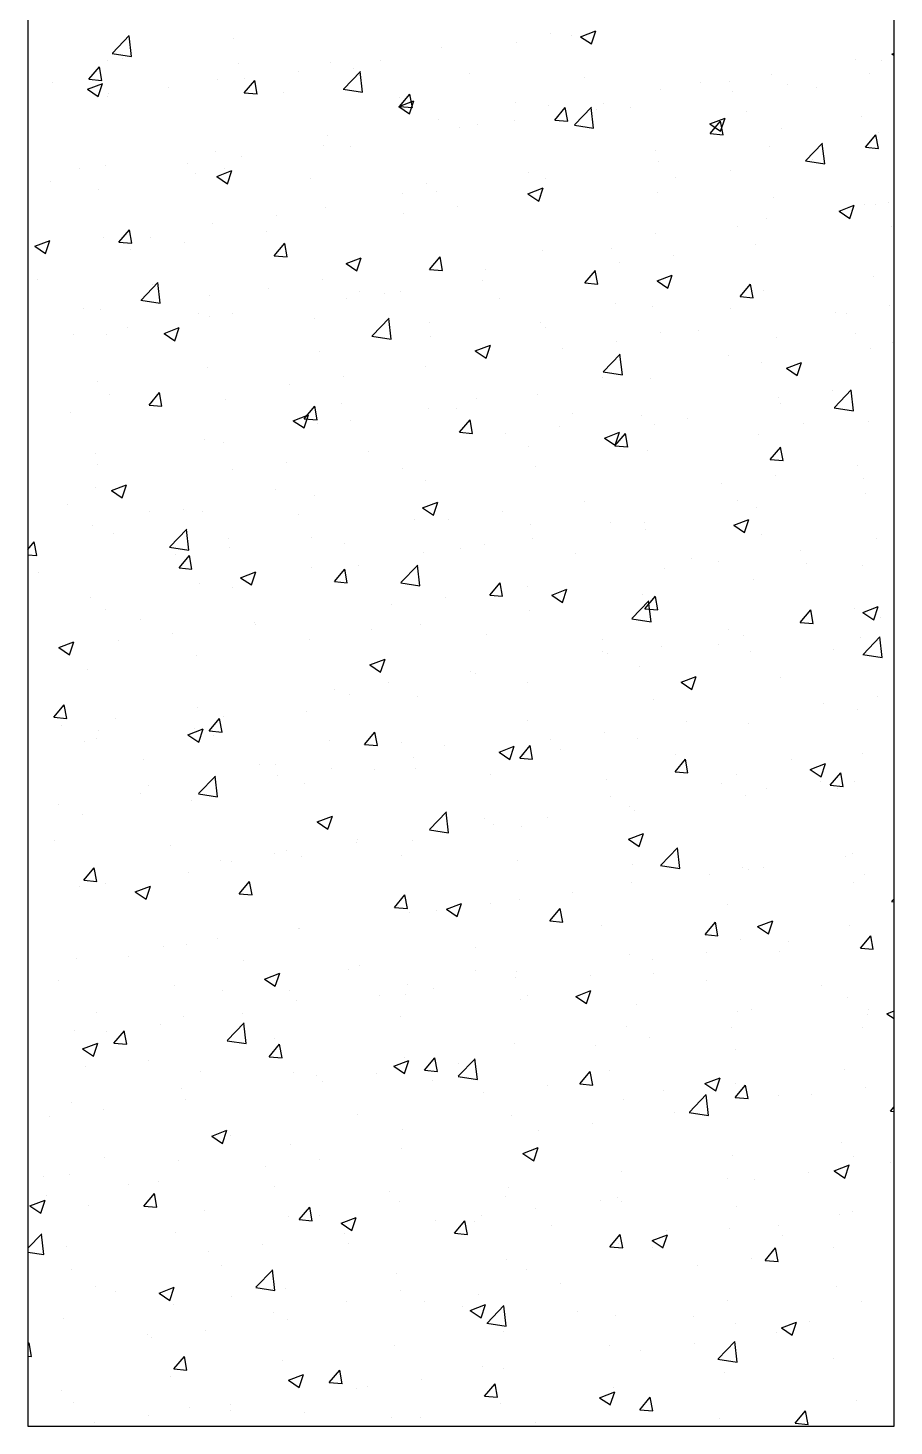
# Model space of a CAD drawing. Header units: millimetres. Extents: x 331487 to 517269, y 198509 to 399936.
# Drawn here: x 419946 to 420346, y 381283 to 381929 of the extents above; entities that cross this region are included whole.
import ezdxf

# ---------------------------------------------------------------- set-up
doc = ezdxf.new("R2010")
doc.units = ezdxf.units.MM
doc.header["$MEASUREMENT"] = 0
doc.layers.add('COLUMN', color=6, linetype='Continuous')

msp = doc.modelspace()

# ---------------------------------------------------------------- linework, layer by layer
at = {"layer": 'COLUMN'}
for p, q in [((419945.71, 399936.48), (419945.71, 381283.05)), ((420345.71, 381283.05), (420345.71, 399936.48)), ((419945.71, 381283.05), (420345.71, 381283.05))]:
    msp.add_line(p, q, dxfattribs=at)
at = {"layer": 'COLUMN', "color": 2, "linetype": 'Continuous'}
for p, q in [((419945.73, 381928.15), (419945.73, 381928.15)), ((419984.71, 381916.94), (419992.5, 381925.06)), ((419993.51, 381915.47), (419992.41, 381924.97)), ((420187.22, 381925.87), (420187.22, 381925.87)), ((420196.58, 381925.2), (420196.58, 381925.2)), ((420200.95, 381924.54), (420207.95, 381927.23)), ((420205.92, 381921.19), (420207.95, 381927.23)), ((420040.61, 381923.55), (420040.61, 381923.55)), ((420136.71, 381919.47), (420136.71, 381919.47)), ((420171.55, 381921.9), (420171.55, 381921.9)), ((420200.95, 381924.54), (420205.93, 381921.19)), ((419982.29, 381913.54), (419982.29, 381913.54)), ((419984.62, 381916.85), (419993.52, 381915.47)), ((419989.42, 381914.53), (419989.42, 381914.53)), ((420042.8, 381912.28), (420042.8, 381912.28)), ((420085.37, 381912.43), (420085.37, 381912.43)), ((420108.39, 381913.59), (420108.39, 381913.59)), ((420328.08, 381913.94), (420328.08, 381913.94)), ((420339.8, 381913.52), (420339.8, 381913.52)), ((420344.66, 381916.53), (420345.71, 381916.94)), ((420344.66, 381916.53), (420345.71, 381915.83)), ((419973.87, 381904.9), (419978.69, 381910.64)), ((419979.85, 381904.37), (419978.69, 381910.63)), ((420070.52, 381908.6), (420070.52, 381908.6)), ((420091.44, 381900.39), (420099.23, 381908.51)), ((420096.18, 381910.02), (420096.18, 381910.02)), ((420100.24, 381898.92), (420099.13, 381908.41)), ((420149.57, 381907.77), (420149.57, 381907.77)), ((420202.95, 381905.51), (420202.95, 381905.51)), ((420289.29, 381907.12), (420289.29, 381907.12)), ((420334.21, 381907.34), (420334.21, 381907.34)), ((419957.12, 381903.36), (419957.12, 381903.36)), ((419973.22, 381900.3), (419980.22, 381902.99)), ((419973.22, 381900.3), (419978.19, 381896.94)), ((419973.87, 381904.9), (419979.85, 381904.37)), ((419978.19, 381896.94), (419980.21, 381902.99)), ((420010.5, 381901.1), (420010.5, 381901.1)), ((420033.43, 381904.93), (420033.43, 381904.93)), ((420045.49, 381905.31), (420045.49, 381905.31)), ((420045.6, 381898.62), (420050.42, 381904.37)), ((420051.57, 381898.09), (420050.42, 381904.36)), ((420091.35, 381900.3), (420100.24, 381898.92)), ((420237.94, 381900.08), (420237.94, 381900.08)), ((420256.33, 381903.26), (420256.33, 381903.26)), ((420269.76, 381903.93), (420269.76, 381903.93)), ((420271.3, 381899.06), (420271.3, 381899.06)), ((420296.34, 381902.35), (420296.34, 381902.35)), ((420309.71, 381901), (420309.71, 381901)), ((419982.33, 381896.99), (419982.33, 381896.99)), ((419982.92, 381898.53), (419982.92, 381898.53)), ((420045.6, 381898.62), (420051.58, 381898.1)), ((420063.89, 381898.85), (420063.89, 381898.85)), ((420116.93, 381892.29), (420123.93, 381894.98)), ((420117.27, 381896.59), (420117.27, 381896.59)), ((420117.32, 381892.35), (420122.14, 381898.09)), ((420121.9, 381888.93), (420123.93, 381894.98)), ((420123.3, 381891.82), (420122.14, 381898.08)), ((420170.65, 381894.33), (420170.65, 381894.33)), ((420186, 381892.58), (420186, 381892.58)), ((420211.44, 381893.92), (420211.44, 381893.92)), ((420116.93, 381892.29), (420121.9, 381888.94)), ((420117.32, 381892.35), (420123.3, 381891.82)), ((420135.49, 381886.18), (420135.49, 381886.18)), ((420189.05, 381886.07), (420193.87, 381891.82)), ((420189.05, 381886.07), (420195.03, 381885.55)), ((420195.02, 381885.54), (420193.87, 381891.81)), ((420198.16, 381883.84), (420205.95, 381891.96)), ((420206.96, 381882.37), (420205.86, 381891.86)), ((420208.15, 381890.74), (420208.15, 381890.74)), ((420224.03, 381892.08), (420224.03, 381892.08)), ((420260.64, 381884.28), (420267.64, 381886.97)), ((420265.61, 381880.92), (420267.64, 381886.97)), ((420277.41, 381889.82), (420277.41, 381889.82)), ((420330.8, 381887.57), (420330.8, 381887.57)), ((420145.24, 381882.46), (420145.24, 381882.46)), ((420153.12, 381883.91), (420153.12, 381883.91)), ((420170.28, 381885.76), (420170.28, 381885.76)), ((420198.07, 381883.74), (420206.96, 381882.36)), ((420260.64, 381884.28), (420265.62, 381880.93)), ((420260.78, 381879.8), (420265.6, 381885.54)), ((420260.78, 381879.8), (420266.75, 381879.27)), ((420266.75, 381879.26), (420265.59, 381885.53)), ((420293.72, 381881.97), (420293.72, 381881.97)), ((420338.58, 381880.23), (420338.58, 381880.23)), ((420082.09, 381874.15), (420082.09, 381874.15)), ((420084.15, 381879.14), (420084.15, 381879.14)), ((420094.8, 381873.9), (420094.8, 381873.9)), ((420288.07, 381873.83), (420288.07, 381873.83)), ((420304.89, 381867.29), (420312.68, 381875.41)), ((420313.69, 381865.81), (420312.58, 381875.31)), ((420332.5, 381873.52), (420337.32, 381879.27)), ((420332.5, 381873.52), (420338.48, 381873)), ((420338.48, 381872.99), (420337.32, 381879.26)), ((420032.21, 381871.64), (420032.21, 381871.64)), ((420044.21, 381869.16), (420044.21, 381869.16)), ((420235.4, 381871.96), (420235.4, 381871.96)), ((420236.73, 381866.79), (420236.73, 381866.79)), ((420304.79, 381867.19), (420313.69, 381865.81)), ((420307.9, 381867.9), (420307.9, 381867.9)), ((419969.52, 381863.7), (419969.52, 381863.7)), ((419981.7, 381865.24), (419981.7, 381865.24)), ((420019.18, 381865.87), (420019.18, 381865.87)), ((420022.91, 381861.45), (420022.91, 381861.45)), ((420032.91, 381860.04), (420039.91, 381862.72)), ((420036.48, 381863.89), (420036.48, 381863.89)), ((420037.88, 381856.68), (420039.9, 381862.72)), ((420177.08, 381861.95), (420177.08, 381861.95)), ((420270.03, 381862.91), (420270.03, 381862.91)), ((419956.02, 381857.55), (419956.02, 381857.55)), ((419978.17, 381853.88), (419978.17, 381853.88)), ((420032.91, 381860.04), (420037.88, 381856.68)), ((420076.29, 381859.19), (420076.29, 381859.19)), ((420129.67, 381856.94), (420129.67, 381856.94)), ((420176.62, 381852.03), (420183.62, 381854.72)), ((420181.59, 381848.67), (420183.62, 381854.71)), ((420183.05, 381854.68), (420183.05, 381854.68)), ((420184.79, 381859.29), (420184.79, 381859.29)), ((420245, 381859.62), (420245, 381859.62)), ((420118.76, 381851.94), (420118.76, 381851.94)), ((420134.28, 381852.89), (420134.28, 381852.89)), ((420176.62, 381852.03), (420181.59, 381848.67)), ((420181.84, 381851.3), (420181.84, 381851.3)), ((420236.43, 381852.43), (420236.43, 381852.43)), ((420289.82, 381850.17), (420289.82, 381850.17)), ((420343.2, 381847.91), (420343.2, 381847.91)), ((420060.45, 381841.93), (420060.45, 381841.93)), ((420082.93, 381845.85), (420082.93, 381845.85)), ((420118.93, 381843.02), (420118.93, 381843.02)), ((420143.97, 381846.32), (420143.97, 381846.32)), ((420320.33, 381844.02), (420327.33, 381846.71)), ((420320.33, 381844.02), (420325.31, 381840.66)), ((420325.3, 381840.66), (420327.33, 381846.71)), ((420331.91, 381846.98), (420331.91, 381846.98)), ((420337.37, 381846.94), (420337.37, 381846.94)), ((419987.75, 381829.68), (419992.57, 381835.42)), ((419993.72, 381829.15), (419992.56, 381835.41)), ((420031, 381838.35), (420031, 381838.35)), ((420055.78, 381834.71), (420055.78, 381834.71)), ((420273.59, 381836.97), (420273.59, 381836.97)), ((420286.86, 381840.54), (420286.86, 381840.54)), ((420344.75, 381836.77), (420344.75, 381836.77)), ((419948.88, 381827.78), (419955.89, 381830.47)), ((419953.85, 381824.43), (419955.88, 381830.47)), ((419980.48, 381831.95), (419980.48, 381831.95)), ((419987.75, 381829.68), (419993.72, 381829.15)), ((420002.13, 381831.92), (420002.13, 381831.92)), ((420017.91, 381829.72), (420017.91, 381829.72)), ((420059.47, 381823.4), (420064.29, 381829.15)), ((420065.45, 381822.87), (420064.29, 381829.14)), ((420235.51, 381833.5), (420235.51, 381833.5)), ((420281.6, 381828.46), (420281.6, 381828.46)), ((419948.89, 381827.78), (419953.86, 381824.43)), ((419992.87, 381826.42), (419992.87, 381826.42)), ((420059.47, 381823.4), (420065.45, 381822.88)), ((420092.6, 381819.78), (420099.6, 381822.46)), ((420097.57, 381816.42), (420099.59, 381822.46)), ((420131.2, 381817.13), (420136.02, 381822.87)), ((420137.17, 381816.6), (420136.02, 381822.86)), ((420183.57, 381826), (420183.57, 381826)), ((420215.27, 381826.95), (420215.27, 381826.95)), ((420243.72, 381823.47), (420243.72, 381823.47)), ((420092.6, 381819.78), (420097.57, 381816.42)), ((420131.2, 381817.13), (420137.18, 381816.6)), ((420133.06, 381819.6), (420133.06, 381819.6)), ((420156.95, 381816.94), (420156.95, 381816.94)), ((420202.93, 381810.85), (420207.75, 381816.6)), ((420208.9, 381810.32), (420207.74, 381816.59)), ((420218.69, 381820.18), (420218.69, 381820.18)), ((419950.05, 381812.6), (419950.05, 381812.6)), ((419997.97, 381802.98), (420005.76, 381811.1)), ((420003.43, 381810.35), (420003.43, 381810.35)), ((420006.77, 381801.51), (420005.67, 381811)), ((420081.72, 381812.56), (420081.72, 381812.56)), ((420155.53, 381811.86), (420155.53, 381811.86)), ((420202.93, 381810.85), (420208.9, 381810.33)), ((420236.31, 381811.77), (420243.31, 381814.45)), ((420236.31, 381811.77), (420241.29, 381808.41)), ((420241.28, 381808.41), (420243.31, 381814.45)), ((420274.65, 381804.58), (420279.47, 381810.32)), ((420280.62, 381804.05), (420279.47, 381810.31)), ((420336.15, 381813.65), (420336.15, 381813.65)), ((419997.88, 381802.88), (420006.77, 381801.5)), ((420029.78, 381805.06), (420029.78, 381805.06)), ((420056.81, 381808.09), (420056.81, 381808.09)), ((420092.63, 381803.58), (420092.63, 381803.58)), ((420098.64, 381806.93), (420098.64, 381806.93)), ((420110.2, 381805.84), (420110.2, 381805.84)), ((420117.66, 381806.88), (420117.66, 381806.88)), ((420163.58, 381803.58), (420163.58, 381803.58)), ((420274.65, 381804.58), (420280.63, 381804.05)), ((420285.64, 381807.25), (420285.64, 381807.25)), ((419971.13, 381799.17), (419971.13, 381799.17)), ((419979.27, 381798.66), (419979.27, 381798.66)), ((420024.52, 381796.92), (420024.52, 381796.92)), ((420040.32, 381796.92), (420040.32, 381796.92)), ((420216.96, 381801.33), (420216.96, 381801.33)), ((420234.3, 381800.21), (420234.3, 381800.21)), ((420270.34, 381799.07), (420270.34, 381799.07)), ((420318.44, 381797.33), (420318.44, 381797.33)), ((420323.73, 381796.82), (420323.73, 381796.82)), ((420343.48, 381800.63), (420343.48, 381800.63)), ((419991.6, 381790.28), (419991.6, 381790.28)), ((420008.58, 381787.52), (420015.58, 381790.21)), ((420013.54, 381784.17), (420015.57, 381790.21)), ((420029.47, 381795.26), (420029.47, 381795.26)), ((420077.9, 381794.66), (420077.9, 381794.66)), ((420104.7, 381786.43), (420112.49, 381794.55)), ((420113.5, 381784.95), (420112.39, 381794.45)), ((420131.28, 381792.4), (420131.28, 381792.4)), ((420182.36, 381792.71), (420182.36, 381792.71)), ((420184.66, 381790.15), (420184.66, 381790.15)), ((419966.57, 381786.98), (419966.57, 381786.98)), ((419982, 381786.91), (419982, 381786.91)), ((420008.58, 381787.52), (420013.55, 381784.17)), ((420104.6, 381786.33), (420113.5, 381784.95)), ((420131.85, 381786.31), (420131.85, 381786.31)), ((420217.42, 381784.03), (420217.42, 381784.03)), ((420238.05, 381787.89), (420238.05, 381787.89)), ((420255.29, 381789.02), (420255.29, 381789.02)), ((420291.43, 381785.64), (420291.43, 381785.64)), ((420327.78, 381787.31), (420327.78, 381787.31)), ((420344.81, 381783.38), (420344.81, 381783.38)), ((420080.5, 381779.27), (420080.5, 381779.27)), ((420152.29, 381779.51), (420159.29, 381782.2)), ((420152.29, 381779.51), (420157.26, 381776.16)), ((420157.26, 381776.16), (420159.29, 381782.2)), ((420192.38, 381780.73), (420192.38, 381780.73)), ((420211.42, 381769.88), (420219.21, 381777.99)), ((420220.22, 381768.4), (420219.12, 381777.9)), ((420269.46, 381777.3), (420269.46, 381777.3)), ((420334.93, 381780.37), (420334.93, 381780.37)), ((420028.56, 381771.77), (420028.56, 381771.77)), ((420129.23, 381772.42), (420129.23, 381772.42)), ((420211.33, 381769.78), (420220.22, 381768.4)), ((420284.42, 381773.96), (420284.42, 381773.96)), ((420296, 381771.5), (420303, 381774.19)), ((420296, 381771.5), (420300.98, 381768.15)), ((420300.97, 381768.15), (420303, 381774.19)), ((419978.05, 381765.37), (419978.05, 381765.37)), ((420066.32, 381764.14), (420066.32, 381764.14)), ((420091.35, 381767.43), (420091.35, 381767.43)), ((420211.14, 381767.29), (420211.14, 381767.29)), ((420233.08, 381766.92), (420233.08, 381766.92)), ((419983.54, 381759.52), (419983.54, 381759.52)), ((420001.62, 381754.46), (420006.44, 381760.2)), ((420007.6, 381753.93), (420006.44, 381760.2)), ((420036.92, 381757.26), (420036.92, 381757.26)), ((420152.83, 381757.28), (420152.83, 381757.28)), ((420181.14, 381759.42), (420181.14, 381759.42)), ((420292.14, 381757.89), (420292.14, 381757.89)), ((420317.17, 381761.19), (420317.17, 381761.19)), ((420318.14, 381753.33), (420325.93, 381761.44)), ((420326.94, 381751.85), (420325.84, 381761.35)), ((419965.29, 381750.84), (419965.29, 381750.84)), ((420001.62, 381754.46), (420007.6, 381753.94)), ((420003.17, 381755.82), (420003.17, 381755.82)), ((420073.35, 381748.18), (420078.17, 381753.93)), ((420079.32, 381747.65), (420078.17, 381753.92)), ((420090.3, 381755.01), (420090.3, 381755.01)), ((420130.63, 381753.02), (420130.63, 381753.02)), ((420143.68, 381752.75), (420143.68, 381752.75)), ((420197.07, 381750.5), (420197.07, 381750.5)), ((420293.42, 381755.34), (420293.42, 381755.34)), ((420318.05, 381753.23), (420326.95, 381751.85)), ((420068.27, 381747.26), (420075.27, 381749.95)), ((420068.27, 381747.26), (420073.24, 381743.91)), ((420073.24, 381743.9), (420075.26, 381749.95)), ((420073.35, 381748.18), (420079.33, 381747.66)), ((420079.29, 381745.98), (420079.29, 381745.98)), ((420094.51, 381747.27), (420094.51, 381747.27)), ((420145.07, 381741.91), (420149.9, 381747.65)), ((420151.05, 381741.38), (420149.89, 381747.65)), ((420191.11, 381744.59), (420191.11, 381744.59)), ((420228.98, 381749.58), (420228.98, 381749.58)), ((420235.11, 381745.33), (420235.11, 381745.33)), ((420250.45, 381748.24), (420250.45, 381748.24)), ((420303.83, 381745.98), (420303.83, 381745.98)), ((420333.72, 381747.08), (420333.72, 381747.08)), ((420027.35, 381738.48), (420027.35, 381738.48)), ((420145.07, 381741.91), (420151.05, 381741.38)), ((420166.08, 381741.29), (420166.08, 381741.29)), ((420211.98, 381739.25), (420218.98, 381741.94)), ((420211.98, 381739.25), (420216.95, 381735.9)), ((420216.8, 381735.63), (420221.62, 381741.38)), ((420216.95, 381735.89), (420218.98, 381741.94)), ((420222.77, 381735.1), (420221.62, 381741.37)), ((420283.21, 381740.67), (420283.21, 381740.67)), ((419976.84, 381732.08), (419976.84, 381732.08)), ((420036.19, 381737.26), (420036.19, 381737.26)), ((420102.92, 381732.98), (420102.92, 381732.98)), ((420176.79, 381735.32), (420176.79, 381735.32)), ((420216.8, 381735.63), (420222.78, 381735.11)), ((420231.86, 381733.63), (420231.86, 381733.63)), ((420288.53, 381729.36), (420293.35, 381735.1)), ((420294.5, 381728.83), (420293.34, 381735.09)), ((419977.87, 381727.25), (419977.87, 381727.25)), ((420040.01, 381724.7), (420040.01, 381724.7)), ((420065.05, 381727.99), (420065.05, 381727.99)), ((420118.47, 381725.31), (420118.47, 381725.31)), ((420179.92, 381726.14), (420179.92, 381726.14)), ((420288.53, 381729.36), (420294.5, 381728.83)), ((420328.74, 381726.73), (420328.74, 381726.73)), ((420129.41, 381719.73), (420129.41, 381719.73)), ((420265.83, 381718.45), (420265.83, 381718.45)), ((420290.86, 381721.74), (420290.86, 381721.74)), ((420331.62, 381720.35), (420331.62, 381720.35)), ((419976.86, 381716.38), (419976.86, 381716.38)), ((419984.24, 381715.01), (419991.25, 381717.69)), ((419984.24, 381715.01), (419989.22, 381711.65)), ((419989.21, 381711.65), (419991.24, 381717.69)), ((420060.15, 381715.3), (420060.15, 381715.3)), ((420078.07, 381712.69), (420078.07, 381712.69)), ((420332.5, 381713.79), (420332.5, 381713.79)), ((419964.06, 381708.42), (419964.06, 381708.42)), ((420001.83, 381705.29), (420001.83, 381705.29)), ((420017.45, 381706.16), (420017.45, 381706.16)), ((420127.96, 381707), (420134.96, 381709.69)), ((420127.96, 381707), (420132.93, 381703.64)), ((420132.93, 381703.64), (420134.95, 381709.68)), ((420202.68, 381710.13), (420202.68, 381710.13)), ((420273.3, 381710.34), (420273.3, 381710.34)), ((420281.99, 381707.38), (420281.99, 381707.38)), ((419975.62, 381698.79), (419975.62, 381698.79)), ((420026.13, 381705.19), (420026.13, 381705.19)), ((420070.83, 381703.91), (420070.83, 381703.91)), ((420124.21, 381701.65), (420124.21, 381701.65)), ((420139.77, 381701.85), (420139.77, 381701.85)), ((420164.8, 381705.15), (420164.8, 381705.15)), ((420177.59, 381699.4), (420177.59, 381699.4)), ((420214.98, 381700.33), (420214.98, 381700.33)), ((420230.65, 381700.34), (420230.65, 381700.34)), ((420271.67, 381698.99), (420278.67, 381701.68)), ((420271.67, 381698.99), (420276.64, 381695.63)), ((420276.64, 381695.63), (420278.67, 381701.68)), ((419985.15, 381694.99), (419985.15, 381694.99)), ((420011.23, 381689.02), (420019.02, 381697.13)), ((420020.03, 381687.54), (420018.92, 381697.04)), ((420038.53, 381692.73), (420038.53, 381692.73)), ((420076.61, 381693.54), (420076.61, 381693.54)), ((420178.71, 381692.85), (420178.71, 381692.85)), ((420230.97, 381697.14), (420230.97, 381697.14)), ((420284.36, 381694.88), (420284.36, 381694.88)), ((420337.74, 381692.63), (420337.74, 381692.63)), ((419945.71, 381687.82), (419948.59, 381691.26)), ((419949.75, 381684.98), (419948.59, 381691.25)), ((420011.14, 381688.92), (420020.03, 381687.54)), ((420038.74, 381688.55), (420038.74, 381688.55)), ((420091.91, 381690.47), (420091.91, 381690.47)), ((420128.2, 381686.44), (420128.2, 381686.44)), ((420145.3, 381688.22), (420145.3, 381688.22)), ((420156.66, 381690.31), (420156.66, 381690.31)), ((420198.68, 381685.96), (420198.68, 381685.96)), ((420302.43, 381687.29), (420302.43, 381687.29)), ((419945.71, 381685.34), (419949.75, 381684.99)), ((420013.71, 381685.26), (420013.71, 381685.26)), ((420015.5, 381679.24), (420020.32, 381684.98)), ((420021.47, 381678.71), (420020.31, 381684.98)), ((420076.85, 381679.4), (420076.85, 381679.4)), ((420098.34, 381680.3), (420098.34, 381680.3)), ((420117.95, 381672.47), (420125.74, 381680.58)), ((420126.75, 381670.99), (420125.65, 381680.49)), ((420252.06, 381683.71), (420252.06, 381683.71)), ((420264.56, 381682.3), (420264.56, 381682.3)), ((420305.44, 381681.45), (420305.44, 381681.45)), ((420331.29, 381680.5), (420331.29, 381680.5)), ((419950.55, 381676.94), (419950.55, 381676.94)), ((420015.5, 381679.24), (420021.47, 381678.72)), ((420043.93, 381674.75), (420050.94, 381677.43)), ((420043.94, 381674.75), (420048.91, 381671.39)), ((420048.9, 381671.39), (420050.93, 381677.43)), ((420087.22, 381672.96), (420092.04, 381678.71)), ((420087.22, 381672.96), (420093.2, 381672.44)), ((420093.2, 381672.43), (420092.04, 381678.7)), ((420239.52, 381679.01), (420239.52, 381679.01)), ((420280.78, 381674.1), (420280.78, 381674.1)), ((420024.92, 381671.91), (420024.92, 381671.91)), ((420040.02, 381670.29), (420040.02, 381670.29)), ((420117.86, 381672.37), (420126.75, 381670.99)), ((420158.95, 381666.69), (420163.77, 381672.43)), ((420158.95, 381666.69), (420164.93, 381666.17)), ((420164.92, 381666.16), (420163.77, 381672.43)), ((420176.37, 381670.69), (420176.37, 381670.69)), ((420187.65, 381666.74), (420194.65, 381669.42)), ((420187.65, 381666.74), (420192.62, 381663.38)), ((420192.62, 381663.38), (420194.64, 381669.42)), ((420229.43, 381667.05), (420229.43, 381667.05)), ((419974.41, 381665.5), (419974.41, 381665.5)), ((419981.7, 381660.28), (419981.7, 381660.28)), ((420113.46, 381662.41), (420113.46, 381662.41)), ((420138.5, 381665.71), (420138.5, 381665.71)), ((420224.68, 381655.91), (420232.47, 381664.03)), ((420230.68, 381660.41), (420235.5, 381666.16)), ((420230.68, 381660.41), (420236.65, 381659.89)), ((420233.48, 381654.44), (420232.37, 381663.94)), ((420236.65, 381659.88), (420235.49, 381666.15)), ((420327.49, 381660.68), (420327.49, 381660.68)), ((420331.36, 381658.73), (420338.36, 381661.42)), ((420336.33, 381655.37), (420338.36, 381661.41)), ((419997.55, 381655.33), (419997.55, 381655.33)), ((420050.31, 381654.1), (420050.31, 381654.1)), ((420177.49, 381659.56), (420177.49, 381659.56)), ((420224.59, 381655.82), (420233.48, 381654.44)), ((420302.4, 381654.14), (420307.22, 381659.88)), ((420302.4, 381654.14), (420308.38, 381653.62)), ((420308.38, 381653.61), (420307.22, 381659.88)), ((420331.36, 381658.73), (420336.34, 381655.37)), ((420339.28, 381656.16), (420339.28, 381656.16)), ((420012.43, 381649.11), (420012.43, 381649.11)), ((420050.93, 381653.08), (420050.93, 381653.08)), ((420104.32, 381650.82), (420104.32, 381650.82)), ((420126.98, 381653.15), (420126.98, 381653.15)), ((420157.7, 381648.56), (420157.7, 381648.56)), ((420269.17, 381650.67), (420269.17, 381650.67)), ((420276.12, 381647.85), (420276.12, 381647.85)), ((420330.07, 381647.21), (420330.07, 381647.21)), ((420331.4, 381639.36), (420339.19, 381647.48)), ((420340.2, 381637.89), (420339.1, 381647.38)), ((419959.91, 381642.49), (419966.91, 381645.18)), ((419959.91, 381642.49), (419964.89, 381639.14)), ((419964.88, 381639.14), (419966.91, 381645.18)), ((419987.4, 381645.81), (419987.4, 381645.81)), ((420075.64, 381646.11), (420075.64, 381646.11)), ((420211.08, 381646.31), (420211.08, 381646.31)), ((420238.25, 381642.86), (420238.25, 381642.86)), ((420264.46, 381644.05), (420264.46, 381644.05)), ((420279.56, 381640.81), (420279.56, 381640.81)), ((420317.84, 381641.8), (420317.84, 381641.8)), ((420023.7, 381638.62), (420023.7, 381638.62)), ((420103.63, 381634.48), (420110.63, 381637.17)), ((420103.63, 381634.48), (420108.6, 381631.13)), ((420108.59, 381631.13), (420110.62, 381637.17)), ((420210.85, 381640.66), (420210.85, 381640.66)), ((420213.22, 381639.57), (420213.22, 381639.57)), ((420331.31, 381639.26), (420340.2, 381637.88)), ((419973.19, 381632.21), (419973.19, 381632.21)), ((420150.06, 381631.25), (420150.06, 381631.25)), ((420152.53, 381630.65), (420152.53, 381630.65)), ((420228.22, 381633.76), (420228.22, 381633.76)), ((420247.34, 381626.47), (420254.34, 381629.16)), ((420252.31, 381623.12), (420254.34, 381629.16)), ((420293.13, 381628.71), (420293.13, 381628.71)), ((420087.15, 381622.97), (420087.15, 381622.97)), ((420112.19, 381626.27), (420112.19, 381626.27)), ((420176.28, 381626.27), (420176.28, 381626.27)), ((420247.34, 381626.47), (420252.31, 381623.12)), ((419957.65, 381610.29), (419962.47, 381616.04)), ((419963.62, 381609.76), (419962.46, 381616.03)), ((420094.21, 381620.64), (420094.21, 381620.64)), ((420125.77, 381619.87), (420125.77, 381619.87)), ((420234.81, 381618.7), (420234.81, 381618.7)), ((420312.97, 381616.72), (420312.97, 381616.72)), ((420338.01, 381620.02), (420338.01, 381620.02)), ((419957.65, 381610.29), (419963.62, 381609.77)), ((419986.13, 381609.67), (419986.13, 381609.67)), ((420024, 381614.66), (420024, 381614.66)), ((420029.37, 381604.02), (420034.19, 381609.76)), ((420035.35, 381603.49), (420034.19, 381609.76)), ((420035.89, 381610.63), (420035.89, 381610.63)), ((420074.42, 381612.82), (420074.42, 381612.82)), ((420176.49, 381608.69), (420176.49, 381608.69)), ((420249.82, 381608.41), (420249.82, 381608.41)), ((420328.85, 381613.92), (420328.85, 381613.92)), ((419961.09, 381606.37), (419961.09, 381606.37)), ((419978.08, 381604.23), (419978.08, 381604.23)), ((420019.6, 381602.23), (420026.61, 381604.92)), ((420019.6, 381602.23), (420024.58, 381598.88)), ((420022.48, 381605.33), (420022.48, 381605.33)), ((420024.57, 381598.87), (420026.6, 381604.92)), ((420029.37, 381604.02), (420035.35, 381603.5)), ((420031.46, 381601.98), (420031.46, 381601.98)), ((420101.1, 381597.74), (420105.92, 381603.49)), ((420107.07, 381597.21), (420105.92, 381603.48)), ((420211.94, 381603.42), (420211.94, 381603.42)), ((420278.34, 381607.52), (420278.34, 381607.52)), ((419971.97, 381598.92), (419971.97, 381598.92)), ((419977.58, 381600.62), (419977.58, 381600.62)), ((420084.84, 381599.72), (420084.84, 381599.72)), ((420101.1, 381597.74), (420107.08, 381597.22)), ((420118.17, 381598.68), (420118.17, 381598.68)), ((420138.22, 381597.47), (420138.22, 381597.47)), ((420163.32, 381594.22), (420170.32, 381596.91)), ((420168.29, 381590.86), (420170.31, 381596.91)), ((420172.82, 381591.47), (420177.65, 381597.21)), ((420178.8, 381590.94), (420177.64, 381597.21)), ((420186.91, 381600.13), (420186.91, 381600.13)), ((420227, 381600.48), (420227, 381600.48)), ((419945.78, 381593.05), (419945.78, 381593.05)), ((419999.16, 381590.8), (419999.16, 381590.8)), ((420123.76, 381591.81), (420123.76, 381591.81)), ((420163.32, 381594.22), (420168.29, 381590.87)), ((420172.82, 381591.47), (420178.8, 381590.95)), ((420175.06, 381592.98), (420175.06, 381592.98)), ((420191.61, 381595.21), (420191.61, 381595.21)), ((420244.55, 381585.19), (420249.37, 381590.94)), ((420244.99, 381592.95), (420244.99, 381592.95)), ((420250.52, 381584.66), (420249.37, 381590.93)), ((420298.37, 381590.7), (420298.37, 381590.7)), ((420331.32, 381593.72), (420331.32, 381593.72)), ((420024.49, 381575.05), (420032.28, 381583.17)), ((420033.29, 381573.58), (420032.18, 381583.08)), ((420052.54, 381588.54), (420052.54, 381588.54)), ((420059.86, 381588.67), (420059.86, 381588.67)), ((420060.85, 381583.53), (420060.85, 381583.53)), ((420085.88, 381586.82), (420085.88, 381586.82)), ((420105.93, 381586.29), (420105.93, 381586.29)), ((420124.55, 381586.58), (420124.55, 381586.58)), ((420159.31, 381584.03), (420159.31, 381584.03)), ((420244.55, 381585.19), (420250.53, 381584.67)), ((420273, 381583.71), (420273, 381583.71)), ((420307.03, 381586.21), (420314.03, 381588.9)), ((420307.03, 381586.21), (420312, 381582.86)), ((420312, 381582.86), (420314.03, 381588.9)), ((420316.28, 381578.92), (420321.1, 381584.66)), ((420322.25, 381578.39), (420321.09, 381584.66)), ((420001.54, 381578.66), (420001.54, 381578.66)), ((420073.21, 381579.53), (420073.21, 381579.53)), ((420212.69, 381581.78), (420212.69, 381581.78)), ((420266.07, 381579.52), (420266.07, 381579.52)), ((420286.67, 381577.28), (420286.67, 381577.28)), ((420311.7, 381580.58), (420311.7, 381580.58)), ((420316.28, 381578.92), (420322.25, 381578.4)), ((420319.46, 381577.27), (420319.46, 381577.27)), ((420327.64, 381580.63), (420327.64, 381580.63)), ((419959.82, 381570.23), (419959.82, 381570.23)), ((419997.69, 381575.21), (419997.69, 381575.21)), ((420021.27, 381572.04), (420021.27, 381572.04)), ((420024.4, 381574.96), (420033.29, 381573.58)), ((420214.68, 381573.7), (420214.68, 381573.7)), ((420277.13, 381574.23), (420277.13, 381574.23)), ((419970.76, 381565.64), (419970.76, 381565.64)), ((420079.29, 381561.97), (420086.3, 381564.66)), ((420084.26, 381558.61), (420086.29, 381564.65)), ((420131.21, 381558.5), (420139, 381566.62)), ((420140.01, 381557.03), (420138.91, 381566.52)), ((420156.36, 381563.69), (420156.36, 381563.69)), ((420185.64, 381563.98), (420185.64, 381563.98)), ((420223.51, 381568.97), (420223.51, 381568.97)), ((420225.78, 381567.19), (420225.78, 381567.19)), ((420079.29, 381561.97), (420084.27, 381558.61)), ((420131.12, 381558.4), (420140.01, 381557.02)), ((420160.6, 381560.68), (420160.6, 381560.68)), ((420173.84, 381559.69), (420173.84, 381559.69)), ((419958.18, 381553.4), (419958.18, 381553.4)), ((420011.56, 381551.15), (420011.56, 381551.15)), ((420097.45, 381552.37), (420097.45, 381552.37)), ((420098.05, 381553.68), (420098.05, 381553.68)), ((420123.33, 381553.29), (420123.33, 381553.29)), ((420223.01, 381553.96), (420230.01, 381556.65)), ((420223.01, 381553.96), (420227.98, 381550.6)), ((420227.98, 381550.6), (420230, 381556.65)), ((420034.54, 381544.09), (420034.54, 381544.09)), ((420059.57, 381547.38), (420059.57, 381547.38)), ((420064.95, 381548.89), (420064.95, 381548.89)), ((420071.99, 381546.25), (420071.99, 381546.25)), ((420118.33, 381546.63), (420118.33, 381546.63)), ((420171.71, 381544.38), (420171.71, 381544.38)), ((420237.94, 381541.95), (420245.73, 381550.07)), ((420246.74, 381540.47), (420245.63, 381549.97)), ((420323.27, 381546.12), (420323.27, 381546.12)), ((420326.42, 381547.34), (420326.42, 381547.34)), ((419971.52, 381535.08), (419976.34, 381540.82)), ((419977.5, 381534.54), (419976.34, 381540.81)), ((420020.05, 381538.75), (420020.05, 381538.75)), ((420039.73, 381543.66), (420039.73, 381543.66)), ((420225.09, 381542.12), (420225.09, 381542.12)), ((420237.84, 381541.85), (420246.74, 381540.47)), ((420260.36, 381537.84), (420260.36, 381537.84)), ((420275.91, 381540.94), (420275.91, 381540.94)), ((420278.48, 381539.87), (420278.48, 381539.87)), ((420285.39, 381541.13), (420285.39, 381541.13)), ((420331.86, 381537.61), (420331.86, 381537.61)), ((419969.54, 381532.35), (419969.54, 381532.35)), ((419971.39, 381535.77), (419971.39, 381535.77)), ((419971.52, 381535.08), (419977.5, 381534.55)), ((419981.41, 381533.65), (419981.41, 381533.65)), ((419995.27, 381529.72), (420002.27, 381532.4)), ((420000.24, 381526.36), (420002.27, 381532.4)), ((420043.25, 381528.8), (420048.07, 381534.55)), ((420049.22, 381528.27), (420048.07, 381534.54)), ((420224.57, 381533.9), (420224.57, 381533.9)), ((420327.19, 381534.05), (420327.19, 381534.05)), ((419995.27, 381529.72), (420000.25, 381526.36)), ((420043.25, 381528.8), (420049.22, 381528.28)), ((420114.97, 381522.53), (420119.79, 381528.27)), ((420120.95, 381521.99), (420119.79, 381528.26)), ((420159.33, 381524.54), (420159.33, 381524.54)), ((420172.63, 381526.4), (420172.63, 381526.4)), ((420197.2, 381529.52), (420197.2, 381529.52)), ((420344.57, 381525.3), (420345.71, 381525.12)), ((420344.66, 381525.4), (420345.71, 381526.49)), ((420114.97, 381522.53), (420120.95, 381522)), ((420122.12, 381520), (420122.12, 381520)), ((420134.3, 381521.24), (420134.3, 381521.24)), ((420138.98, 381521.71), (420145.99, 381524.39)), ((420138.98, 381521.71), (420143.96, 381518.35)), ((420143.95, 381518.35), (420145.98, 381524.39)), ((420186.7, 381516.25), (420191.52, 381522)), ((420192.67, 381515.72), (420191.52, 381521.99)), ((420268.87, 381524.04), (420268.87, 381524.04)), ((420070.77, 381512.96), (420070.77, 381512.96)), ((420071.14, 381512.93), (420071.14, 381512.93)), ((420186.7, 381516.25), (420192.68, 381515.73)), ((420210.55, 381514.03), (420210.55, 381514.03)), ((420258.43, 381509.97), (420263.25, 381515.72)), ((420264.4, 381509.44), (420263.24, 381515.71)), ((420282.7, 381513.7), (420289.7, 381516.39)), ((420282.7, 381513.7), (420287.67, 381510.34)), ((420287.67, 381510.34), (420289.69, 381516.38)), ((420325.21, 381514.05), (420325.21, 381514.05)), ((420018.84, 381505.46), (420018.84, 381505.46)), ((420033.27, 381507.94), (420033.27, 381507.94)), ((420258.43, 381509.97), (420264.4, 381509.45)), ((420274.7, 381507.65), (420274.7, 381507.65)), ((420296.96, 381506.68), (420296.96, 381506.68)), ((420330.15, 381503.7), (420334.97, 381509.44)), ((420336.13, 381503.17), (420334.97, 381509.44)), ((419968.33, 381499.06), (419968.33, 381499.06)), ((419992.09, 381500.05), (419992.09, 381500.05)), ((420008.23, 381504.65), (420008.23, 381504.65)), ((420152.24, 381504.02), (420152.24, 381504.02)), ((420223.35, 381500.61), (420223.35, 381500.61)), ((420259.09, 381501.69), (420259.09, 381501.69)), ((420292.84, 381502.08), (420292.84, 381502.08)), ((420330.15, 381503.7), (420336.13, 381503.18)), ((420045.47, 381497.79), (420045.47, 381497.79)), ((420093.92, 381494.01), (420093.92, 381494.01)), ((420098.86, 381495.53), (420098.86, 381495.53)), ((420152.24, 381493.28), (420152.24, 381493.28)), ((420171.41, 381493.11), (420171.41, 381493.11)), ((420234.05, 381498.4), (420234.05, 381498.4)), ((419959.79, 381488.87), (419959.79, 381488.87)), ((420013.18, 381486.61), (420013.18, 381486.61)), ((420054.96, 381489.45), (420061.96, 381492.14)), ((420054.96, 381489.45), (420059.94, 381486.1)), ((420059.93, 381486.1), (420061.96, 381492.14)), ((420120.9, 381486.71), (420120.9, 381486.71)), ((420170.9, 381490.08), (420170.9, 381490.08)), ((420205.62, 381491.02), (420205.62, 381491.02)), ((420234.52, 381492.07), (420234.52, 381492.07)), ((420259, 381488.77), (420259, 381488.77)), ((420312.38, 381486.51), (420312.38, 381486.51)), ((420035.6, 381484), (420035.6, 381484)), ((420066.56, 381484.36), (420066.56, 381484.36)), ((420069.56, 381479.67), (420069.56, 381479.67)), ((420107.99, 381481.8), (420107.99, 381481.8)), ((420119.94, 381482.1), (420119.94, 381482.1)), ((420133.02, 381485.1), (420133.02, 381485.1)), ((420173.32, 381479.85), (420173.32, 381479.85)), ((420176.2, 381482.06), (420176.2, 381482.06)), ((420198.68, 381481.44), (420205.68, 381484.13)), ((420198.68, 381481.44), (420203.65, 381478.09)), ((420203.64, 381478.09), (420205.67, 381484.13)), ((420323.99, 381480.76), (420323.99, 381480.76)), ((419977.28, 381473.99), (419977.28, 381473.99)), ((420044.83, 381473.49), (420044.83, 381473.49)), ((420226.7, 381477.59), (420226.7, 381477.59)), ((420273.48, 381474.36), (420273.48, 381474.36)), ((420280.09, 381475.34), (420280.09, 381475.34)), ((420333.47, 381473.08), (420333.47, 381473.08)), ((420333.81, 381475.55), (420333.81, 381475.55)), ((420342.39, 381473.44), (420345.71, 381474.71)), ((420342.39, 381473.44), (420345.71, 381471.2)), ((420006.96, 381468.5), (420006.96, 381468.5)), ((420017.62, 381472.17), (420017.62, 381472.17)), ((420037.75, 381461.09), (420045.53, 381469.21)), ((420046.55, 381459.61), (420045.44, 381469.11)), ((420117.88, 381472.05), (420117.88, 381472.05)), ((420222.14, 381467.32), (420222.14, 381467.32)), ((420270.65, 381467.24), (420270.65, 381467.24)), ((420331.03, 381467.09), (420331.03, 381467.09)), ((419967.11, 381465.77), (419967.11, 381465.77)), ((419981.93, 381465.21), (419981.93, 381465.21)), ((419985.4, 381459.86), (419990.22, 381465.6)), ((419991.37, 381459.33), (419990.21, 381465.59)), ((420037.65, 381460.99), (420046.55, 381459.61)), ((420059.56, 381462.04), (420059.56, 381462.04)), ((420232.78, 381462.25), (420232.78, 381462.25)), ((419970.94, 381457.2), (419977.94, 381459.89)), ((419970.94, 381457.2), (419975.91, 381453.85)), ((419975.91, 381453.84), (419977.94, 381459.89)), ((419985.4, 381459.86), (419991.37, 381459.33)), ((420057.12, 381453.58), (420061.94, 381459.33)), ((420057.12, 381453.58), (420063.1, 381453.06)), ((420063.1, 381453.05), (420061.94, 381459.32)), ((420170.2, 381459.82), (420170.2, 381459.82)), ((420207.74, 381458.96), (420207.74, 381458.96)), ((420272.71, 381457.08), (420272.71, 381457.08)), ((419972.2, 381449.21), (419972.2, 381449.21)), ((420001.24, 381452.03), (420001.24, 381452.03)), ((420114.65, 381449.19), (420121.66, 381451.88)), ((420114.65, 381449.19), (420119.63, 381445.84)), ((420119.62, 381445.83), (420121.65, 381451.88)), ((420119.69, 381453.42), (420119.69, 381453.42)), ((420128.85, 381447.31), (420133.67, 381453.05)), ((420128.85, 381447.31), (420134.83, 381446.78)), ((420134.82, 381446.78), (420133.67, 381453.04)), ((420144.47, 381444.54), (420152.26, 381452.66)), ((420144.59, 381450.64), (420144.59, 381450.64)), ((420153.27, 381443.06), (420152.16, 381452.56)), ((420214.39, 381447.07), (420214.39, 381447.07)), ((420322.77, 381447.47), (420322.77, 381447.47)), ((420025.58, 381446.96), (420025.58, 381446.96)), ((420068.34, 381446.38), (420068.34, 381446.38)), ((420078.96, 381444.7), (420078.96, 381444.7)), ((420081.68, 381442.36), (420081.68, 381442.36)), ((420106.72, 381445.66), (420106.72, 381445.66)), ((420132.34, 381442.45), (420132.34, 381442.45)), ((420144.38, 381444.44), (420153.27, 381443.06)), ((420200.57, 381441.03), (420205.4, 381446.78)), ((420200.57, 381441.03), (420206.55, 381440.51)), ((420206.55, 381440.5), (420205.39, 381446.77)), ((420258.37, 381441.18), (420265.37, 381443.87)), ((420258.37, 381441.18), (420263.34, 381437.83)), ((420263.34, 381437.83), (420265.36, 381443.87)), ((420272.26, 381441.07), (420272.26, 381441.07)), ((420016.4, 381438.88), (420016.4, 381438.88)), ((420156.07, 381437.06), (420156.07, 381437.06)), ((420185.72, 381440.19), (420185.72, 381440.19)), ((420239.11, 381437.94), (420239.11, 381437.94)), ((420251.19, 381427.99), (420258.98, 381436.1)), ((420259.99, 381426.51), (420258.89, 381436.01)), ((420272.3, 381434.76), (420277.12, 381440.5)), ((420272.3, 381434.76), (420278.28, 381434.23)), ((420278.27, 381434.22), (420277.12, 381440.49)), ((420292.49, 381435.68), (420292.49, 381435.68)), ((420307.5, 381436.11), (420307.5, 381436.11)), ((420332.53, 381439.41), (420332.53, 381439.41)), ((419965.89, 381432.48), (419965.89, 381432.48)), ((419980.65, 381429.06), (419980.65, 381429.06)), ((420018.53, 381434.05), (420018.53, 381434.05)), ((420220.92, 381434.03), (420220.92, 381434.03)), ((420244.34, 381427.8), (420244.34, 381427.8)), ((420251.1, 381427.89), (420259.99, 381426.51)), ((420344.03, 381428.48), (420345.71, 381430.48)), ((420344.03, 381428.48), (420345.71, 381428.33)), ((419955.62, 381425.76), (419955.62, 381425.76)), ((420097.75, 381427.05), (420097.75, 381427.05)), ((420168.98, 381426.53), (420168.98, 381426.53)), ((420206.47, 381422.81), (420206.47, 381422.81)), ((420030.63, 381416.94), (420037.63, 381419.63)), ((420030.63, 381416.94), (420035.61, 381413.58)), ((420035.6, 381413.58), (420037.63, 381419.62)), ((420039.43, 381417.04), (420039.43, 381417.04)), ((420118.47, 381420.13), (420118.47, 381420.13)), ((420181.44, 381419.52), (420181.44, 381419.52)), ((420067.13, 381413.09), (420067.13, 381413.09)), ((420118.28, 381411.2), (420118.28, 381411.2)), ((420174.34, 381408.93), (420181.35, 381411.62)), ((420174.34, 381408.93), (420179.32, 381405.57)), ((420179.31, 381405.57), (420181.34, 381411.62)), ((420321.56, 381414.18), (420321.56, 381414.18)), ((419981.11, 381407.03), (419981.11, 381407.03)), ((420015.19, 381405.59), (420015.19, 381405.59)), ((420055.38, 381402.92), (420055.38, 381402.92)), ((420080.41, 381406.21), (420080.41, 381406.21)), ((420271.05, 381407.78), (420271.05, 381407.78)), ((420318.06, 381400.92), (420325.06, 381403.61)), ((420323.03, 381397.56), (420325.05, 381403.61)), ((420326.9, 381407.42), (420326.9, 381407.42)), ((420344.1, 381404.95), (420344.1, 381404.95)), ((419952.72, 381398.12), (419952.72, 381398.12)), ((419964.68, 381399.19), (419964.68, 381399.19)), ((420006.1, 381395.86), (420006.1, 381395.86)), ((420219.7, 381400.74), (420219.7, 381400.74)), ((420268.58, 381397.41), (420268.58, 381397.41)), ((420281.19, 381396.67), (420281.19, 381396.67)), ((420306.23, 381399.97), (420306.23, 381399.97)), ((420318.06, 381400.92), (420323.03, 381397.57)), ((419954.35, 381389.62), (419954.35, 381389.62)), ((419992.22, 381394.6), (419992.22, 381394.6)), ((419999.27, 381384.64), (420004.09, 381390.38)), ((420005.25, 381384.11), (420004.09, 381390.37)), ((420059.49, 381393.6), (420059.49, 381393.6)), ((420112.87, 381391.35), (420112.87, 381391.35)), ((420166.25, 381389.09), (420166.25, 381389.09)), ((420167.76, 381393.24), (420167.76, 381393.24)), ((419946.61, 381384.69), (419953.61, 381387.37)), ((419946.61, 381384.69), (419951.58, 381381.33)), ((419951.58, 381381.33), (419953.61, 381387.37)), ((419973.81, 381384.68), (419973.81, 381384.68)), ((419999.27, 381384.64), (420005.25, 381384.11)), ((420071, 381378.36), (420075.82, 381384.11)), ((420076.97, 381377.83), (420075.82, 381384.1)), ((420117.25, 381386.84), (420117.25, 381386.84)), ((420180.16, 381383.37), (420180.16, 381383.37)), ((420210.26, 381387.4), (420210.26, 381387.4)), ((420218.04, 381388.36), (420218.04, 381388.36)), ((420219.63, 381386.84), (420219.63, 381386.84)), ((420273.02, 381384.58), (420273.02, 381384.58)), ((420027.19, 381382.43), (420027.19, 381382.43)), ((420065.91, 381379.8), (420065.91, 381379.8)), ((420071, 381378.36), (420076.98, 381377.84)), ((420080.57, 381380.17), (420080.57, 381380.17)), ((420090.32, 381376.68), (420097.32, 381379.36)), ((420090.32, 381376.68), (420095.3, 381373.32)), ((420095.29, 381373.32), (420097.32, 381379.36)), ((420133.95, 381377.92), (420133.95, 381377.92)), ((420142.72, 381372.09), (420147.54, 381377.83)), ((420148.7, 381371.56), (420147.54, 381377.82)), ((420151.94, 381377.39), (420151.94, 381377.39)), ((420155.13, 381380.07), (420155.13, 381380.07)), ((420320.34, 381380.89), (420320.34, 381380.89)), ((420326.4, 381382.33), (420326.4, 381382.33)), ((419945.71, 381365.17), (419952.07, 381371.8)), ((419953.08, 381362.2), (419951.97, 381371.7)), ((420013.97, 381372.3), (420013.97, 381372.3)), ((420091.98, 381371.76), (420091.98, 381371.76)), ((420142.72, 381372.09), (420148.7, 381371.56)), ((420187.34, 381375.66), (420187.34, 381375.66)), ((420214.45, 381365.81), (420219.27, 381371.56)), ((420220.42, 381365.28), (420219.27, 381371.55)), ((420234.03, 381368.67), (420241.04, 381371.36)), ((420239, 381365.31), (420241.03, 381371.35)), ((420240.72, 381373.41), (420240.72, 381373.41)), ((420269.83, 381374.49), (420269.83, 381374.49)), ((420292.54, 381375.45), (420292.54, 381375.45)), ((420294.1, 381371.15), (420294.1, 381371.15)), ((419945.71, 381363.34), (419953.08, 381362.2)), ((419963.46, 381365.9), (419963.46, 381365.9)), ((420029.07, 381363.48), (420029.07, 381363.48)), ((420054.1, 381366.77), (420054.1, 381366.77)), ((420093.62, 381367.38), (420093.62, 381367.38)), ((420214.45, 381365.81), (420220.43, 381365.29)), ((420218.49, 381367.45), (420218.49, 381367.45)), ((420234.03, 381368.67), (420239.01, 381365.31)), ((420234.22, 381365.44), (420234.22, 381365.44)), ((420286.18, 381359.54), (420291, 381365.28)), ((420292.15, 381359.01), (420290.99, 381365.27)), ((420317.79, 381365.51), (420317.79, 381365.51)), ((420035.3, 381357.37), (420035.3, 381357.37)), ((420166.55, 381359.95), (420166.55, 381359.95)), ((420254.89, 381357.23), (420254.89, 381357.23)), ((420279.92, 381360.53), (420279.92, 381360.53)), ((420286.18, 381359.54), (420292.15, 381359.01)), ((419965.91, 381355.16), (419965.91, 381355.16)), ((420051, 381347.13), (420058.79, 381355.24)), ((420059.8, 381345.65), (420058.7, 381355.15)), ((420116.04, 381353.55), (420116.04, 381353.55)), ((420175.9, 381355.43), (420175.9, 381355.43)), ((419976.99, 381347.36), (419976.99, 381347.36)), ((419986.21, 381345.03), (419986.21, 381345.03)), ((420006.3, 381344.42), (420013.3, 381347.11)), ((420006.3, 381344.42), (420011.27, 381341.07)), ((420011.27, 381341.07), (420013.3, 381347.11)), ((420050.91, 381347.03), (420059.8, 381345.65)), ((420064.69, 381346.51), (420064.69, 381346.51)), ((420117.58, 381345.42), (420117.58, 381345.42)), ((420153.86, 381343.93), (420153.86, 381343.93)), ((420191.73, 381348.92), (420191.73, 381348.92)), ((420319.13, 381347.6), (420319.13, 381347.6)), ((420012.76, 381339.01), (420012.76, 381339.01)), ((420039.59, 381342.77), (420039.59, 381342.77)), ((420092.97, 381340.52), (420092.97, 381340.52)), ((420128.82, 381340.63), (420128.82, 381340.63)), ((420146.36, 381338.26), (420146.36, 381338.26)), ((420150.01, 381336.41), (420157.01, 381339.1)), ((420154.98, 381333.06), (420157.01, 381339.1)), ((420157.73, 381330.57), (420165.52, 381338.69)), ((420166.53, 381329.1), (420165.42, 381338.6)), ((420268.62, 381341.2), (420268.62, 381341.2)), ((420330.73, 381340.46), (420330.73, 381340.46)), ((419962.25, 381332.61), (419962.25, 381332.61)), ((420059.27, 381335.41), (420059.27, 381335.41)), ((420065.67, 381332.32), (420065.67, 381332.32)), ((420150.01, 381336.41), (420154.99, 381333.06)), ((420199.74, 381336.01), (420199.74, 381336.01)), ((420217.27, 381334.16), (420217.27, 381334.16)), ((420253.12, 381333.75), (420253.12, 381333.75)), ((420293.73, 381328.41), (420300.73, 381331.09)), ((420298.69, 381325.05), (420300.72, 381331.09)), ((420306.5, 381331.5), (420306.5, 381331.5)), ((420000.95, 381325.4), (420000.95, 381325.4)), ((420027.8, 381327.33), (420027.8, 381327.33)), ((420157.63, 381330.48), (420166.53, 381329.1)), ((420165.33, 381326.66), (420165.33, 381326.66)), ((420272.41, 381330.45), (420272.41, 381330.45)), ((420291.49, 381326.07), (420291.49, 381326.07)), ((420293.73, 381328.41), (420298.7, 381325.05)), ((419945.71, 381320.8), (419946.24, 381321.44)), ((419947.39, 381315.16), (419946.24, 381321.43)), ((420002.76, 381324.04), (420002.76, 381324.04)), ((420114.82, 381320.26), (420114.82, 381320.26)), ((420214.09, 381320.44), (420214.09, 381320.44)), ((420253.61, 381321.08), (420253.61, 381321.08)), ((420264.45, 381314.02), (420272.24, 381322.14)), ((420273.25, 381312.55), (420272.15, 381322.04)), ((419945.71, 381315.32), (419947.4, 381315.17)), ((420013.15, 381309.42), (420017.97, 381315.16)), ((420019.12, 381308.89), (420017.96, 381315.16)), ((420063.48, 381313.22), (420063.48, 381313.22)), ((420228.58, 381317.79), (420228.58, 381317.79)), ((420264.36, 381313.92), (420273.25, 381312.54)), ((420317.91, 381314.31), (420317.91, 381314.31)), ((420011.54, 381305.72), (420011.54, 381305.72)), ((420013.15, 381309.42), (420019.12, 381308.9)), ((420065.99, 381304.16), (420072.99, 381306.85)), ((420070.96, 381300.8), (420072.99, 381306.85)), ((420084.87, 381303.14), (420089.69, 381308.89)), ((420090.85, 381302.61), (420089.69, 381308.88)), ((420155.78, 381310.43), (420155.78, 381310.43)), ((420165.42, 381309.47), (420165.42, 381309.47)), ((420267.4, 381307.91), (420267.4, 381307.91)), ((419961.03, 381299.32), (419961.03, 381299.32)), ((420065.99, 381304.16), (420070.96, 381300.81)), ((420084.87, 381303.14), (420090.85, 381302.62)), ((420097.46, 381300.42), (420097.46, 381300.42)), ((420102.52, 381301.19), (420102.52, 381301.19)), ((420127.55, 381304.49), (420127.55, 381304.49)), ((420156.6, 381296.87), (420161.42, 381302.61)), ((420162.57, 381296.34), (420161.42, 381302.61)), ((420209.7, 381296.15), (420216.7, 381298.84)), ((420214.67, 381292.8), (420216.7, 381298.84)), ((420216.06, 381300.87), (420216.06, 381300.87)), ((419966.74, 381293.93), (419966.74, 381293.93)), ((420039.36, 381292.88), (420039.36, 381292.88)), ((420156.6, 381296.87), (420162.58, 381296.34)), ((420164.12, 381293.37), (420164.12, 381293.37)), ((420209.7, 381296.15), (420214.68, 381292.8)), ((420228.33, 381290.59), (420233.15, 381296.34)), ((420234.3, 381290.06), (420233.14, 381296.33)), ((420328.33, 381294.94), (420328.33, 381294.94)), ((420001.49, 381287.89), (420001.49, 381287.89)), ((420020.12, 381291.67), (420020.12, 381291.67)), ((420039.14, 381290.41), (420039.14, 381290.41)), ((420073.5, 381289.42), (420073.5, 381289.42)), ((420113.61, 381286.97), (420113.61, 381286.97)), ((420126.88, 381287.16), (420126.88, 381287.16)), ((420228.33, 381290.59), (420234.3, 381290.07)), ((420265.18, 381286.63), (420265.18, 381286.63)), ((420300.05, 381284.32), (420304.87, 381290.06)), ((420306.02, 381283.79), (420304.87, 381290.05)), ((419976.45, 381284.6), (419976.45, 381284.6)), ((420180.26, 381284.91), (420180.26, 381284.91)), ((420300.05, 381284.32), (420306.03, 381283.79))]:
    msp.add_line(p, q, dxfattribs=at)

doc.saveas('drawing.dxf')
